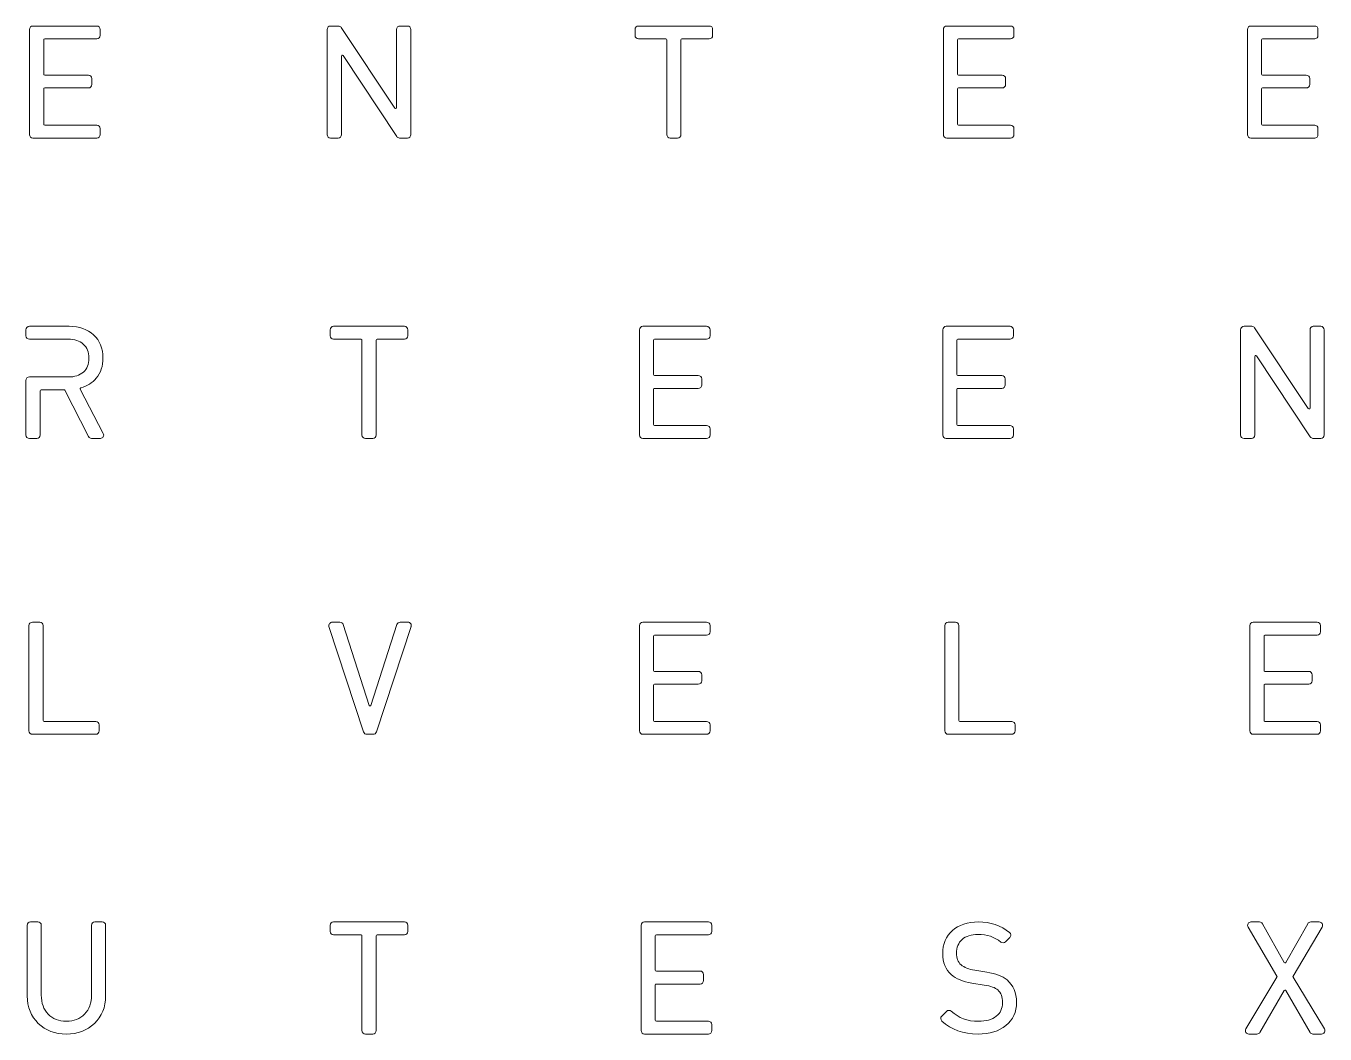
# Model space of a CAD drawing. Header units: millimetres. Extents: x -10 to 590, y -10 to 590.
# Drawn here: x 136.3 to 278.4, y 305.3 to 415.6 of the extents above; entities that cross this region are included whole.
import ezdxf

# ---------------------------------------------------------------- set-up
doc = ezdxf.new("R2010")
doc.units = ezdxf.units.MM
doc.header["$MEASUREMENT"] = 0
doc.layers.add('Layer 1', color=7, linetype='Continuous', lineweight=0)

msp = doc.modelspace()

# ---------------------------------------------------------------- linework, layer by layer
at = {"layer": 'Layer 1', "color": 250, "lineweight": 9, "true_color": 0x231f20}
for points, knots in [([(144.05, 403.36), (144.05, 403.36), (137.08, 403.36), (137.08, 403.36), (136.87, 403.36), (136.71, 403.53), (136.71, 403.73), (136.71, 403.73), (136.71, 415.25), (136.71, 415.25), (136.71, 415.46), (136.87, 415.62), (137.08, 415.62), (137.08, 415.62), (144.05, 415.62), (144.05, 415.62), (144.26, 415.62), (144.42, 415.46), (144.42, 415.25), (144.42, 415.25), (144.42, 414.58), (144.42, 414.58), (144.42, 414.38), (144.26, 414.21), (144.05, 414.21), (144.05, 414.21), (138.36, 414.21), (138.36, 414.21), (138.3, 414.21), (138.25, 414.17), (138.25, 414.11), (138.25, 414.11), (138.25, 410.35), (138.25, 410.35), (138.25, 410.29), (138.3, 410.25), (138.36, 410.25), (138.36, 410.25), (143.14, 410.25), (143.14, 410.25), (143.35, 410.25), (143.51, 410.08), (143.51, 409.88), (143.51, 409.88), (143.51, 409.21), (143.51, 409.21), (143.51, 409), (143.35, 408.84), (143.14, 408.84), (143.14, 408.84), (138.36, 408.84), (138.36, 408.84), (138.3, 408.84), (138.25, 408.79), (138.25, 408.73), (138.25, 408.73), (138.25, 404.87), (138.25, 404.87), (138.25, 404.82), (138.3, 404.77), (138.36, 404.77), (138.36, 404.77), (144.05, 404.77), (144.05, 404.77), (144.26, 404.77), (144.42, 404.6), (144.42, 404.4), (144.42, 404.4), (144.42, 403.73), (144.42, 403.73), (144.42, 403.53), (144.26, 403.36), (144.05, 403.36)], [0, 0, 0, 0, 1, 1, 1, 2, 2, 2, 3, 3, 3, 4, 4, 4, 5, 5, 5, 6, 6, 6, 7, 7, 7, 8, 8, 8, 9, 9, 9, 10, 10, 10, 11, 11, 11, 12, 12, 12, 13, 13, 13, 14, 14, 14, 15, 15, 15, 16, 16, 16, 17, 17, 17, 18, 18, 18, 19, 19, 19, 20, 20, 20, 21, 21, 21, 22, 22, 22, 23, 23, 23, 24, 24, 24, 24]), ([(178.02, 403.36), (178.02, 403.36), (177.17, 403.36), (177.17, 403.36), (177.05, 403.36), (176.93, 403.42), (176.86, 403.52), (176.86, 403.52), (171, 412.38), (171, 412.38), (170.96, 412.44), (170.9, 412.43), (170.88, 412.43), (170.86, 412.42), (170.81, 412.4), (170.81, 412.33), (170.81, 412.33), (170.81, 403.73), (170.81, 403.73), (170.81, 403.53), (170.64, 403.36), (170.44, 403.36), (170.44, 403.36), (169.63, 403.36), (169.63, 403.36), (169.43, 403.36), (169.26, 403.53), (169.26, 403.73), (169.26, 403.73), (169.26, 415.25), (169.26, 415.25), (169.26, 415.46), (169.43, 415.62), (169.63, 415.62), (169.63, 415.62), (170.48, 415.62), (170.48, 415.62), (170.6, 415.62), (170.72, 415.56), (170.79, 415.46), (170.79, 415.46), (176.65, 406.63), (176.65, 406.63), (176.69, 406.57), (176.75, 406.58), (176.77, 406.59), (176.79, 406.59), (176.85, 406.62), (176.85, 406.69), (176.85, 406.69), (176.85, 415.25), (176.85, 415.25), (176.85, 415.46), (177.01, 415.62), (177.22, 415.62), (177.22, 415.62), (178.02, 415.62), (178.02, 415.62), (178.23, 415.62), (178.39, 415.46), (178.39, 415.25), (178.39, 415.25), (178.39, 403.73), (178.39, 403.73), (178.39, 403.53), (178.23, 403.36), (178.02, 403.36)], [0, 0, 0, 0, 1, 1, 1, 2, 2, 2, 3, 3, 3, 4, 4, 4, 5, 5, 5, 6, 6, 6, 7, 7, 7, 8, 8, 8, 9, 9, 9, 10, 10, 10, 11, 11, 11, 12, 12, 12, 13, 13, 13, 14, 14, 14, 15, 15, 15, 16, 16, 16, 17, 17, 17, 18, 18, 18, 19, 19, 19, 20, 20, 20, 21, 21, 21, 22, 22, 22, 22]), ([(207.57, 403.36), (207.57, 403.36), (206.77, 403.36), (206.77, 403.36), (206.56, 403.36), (206.4, 403.53), (206.4, 403.73), (206.4, 403.73), (206.4, 414.11), (206.4, 414.11), (206.4, 414.17), (206.35, 414.21), (206.29, 414.21), (206.29, 414.21), (203.29, 414.21), (203.29, 414.21), (203.09, 414.21), (202.92, 414.38), (202.92, 414.58), (202.92, 414.58), (202.92, 415.25), (202.92, 415.25), (202.92, 415.46), (203.09, 415.62), (203.29, 415.62), (203.29, 415.62), (211.04, 415.62), (211.04, 415.62), (211.25, 415.62), (211.41, 415.46), (211.41, 415.25), (211.41, 415.25), (211.41, 414.58), (211.41, 414.58), (211.41, 414.38), (211.25, 414.21), (211.04, 414.21), (211.04, 414.21), (208.05, 414.21), (208.05, 414.21), (207.99, 414.21), (207.94, 414.17), (207.94, 414.11), (207.94, 414.11), (207.94, 403.73), (207.94, 403.73), (207.94, 403.53), (207.78, 403.36), (207.57, 403.36)], [0, 0, 0, 0, 1, 1, 1, 2, 2, 2, 3, 3, 3, 4, 4, 4, 5, 5, 5, 6, 6, 6, 7, 7, 7, 8, 8, 8, 9, 9, 9, 10, 10, 10, 11, 11, 11, 12, 12, 12, 13, 13, 13, 14, 14, 14, 15, 15, 15, 16, 16, 16, 16]), ([(243.99, 403.36), (243.99, 403.36), (237.01, 403.36), (237.01, 403.36), (236.81, 403.36), (236.64, 403.53), (236.64, 403.73), (236.64, 403.73), (236.64, 415.25), (236.64, 415.25), (236.64, 415.46), (236.81, 415.62), (237.01, 415.62), (237.01, 415.62), (243.99, 415.62), (243.99, 415.62), (244.19, 415.62), (244.36, 415.46), (244.36, 415.25), (244.36, 415.25), (244.36, 414.58), (244.36, 414.58), (244.36, 414.38), (244.19, 414.21), (243.99, 414.21), (243.99, 414.21), (238.29, 414.21), (238.29, 414.21), (238.24, 414.21), (238.19, 414.17), (238.19, 414.11), (238.19, 414.11), (238.19, 410.35), (238.19, 410.35), (238.19, 410.29), (238.24, 410.25), (238.29, 410.25), (238.29, 410.25), (243.08, 410.25), (243.08, 410.25), (243.28, 410.25), (243.45, 410.08), (243.45, 409.88), (243.45, 409.88), (243.45, 409.21), (243.45, 409.21), (243.45, 409), (243.28, 408.84), (243.08, 408.84), (243.08, 408.84), (238.29, 408.84), (238.29, 408.84), (238.24, 408.84), (238.19, 408.79), (238.19, 408.73), (238.19, 408.73), (238.19, 404.87), (238.19, 404.87), (238.19, 404.82), (238.24, 404.77), (238.29, 404.77), (238.29, 404.77), (243.99, 404.77), (243.99, 404.77), (244.19, 404.77), (244.36, 404.6), (244.36, 404.4), (244.36, 404.4), (244.36, 403.73), (244.36, 403.73), (244.36, 403.53), (244.19, 403.36), (243.99, 403.36)], [0, 0, 0, 0, 1, 1, 1, 2, 2, 2, 3, 3, 3, 4, 4, 4, 5, 5, 5, 6, 6, 6, 7, 7, 7, 8, 8, 8, 9, 9, 9, 10, 10, 10, 11, 11, 11, 12, 12, 12, 13, 13, 13, 14, 14, 14, 15, 15, 15, 16, 16, 16, 17, 17, 17, 18, 18, 18, 19, 19, 19, 20, 20, 20, 21, 21, 21, 22, 22, 22, 23, 23, 23, 24, 24, 24, 24]), ([(277.25, 403.36), (277.25, 403.36), (270.27, 403.36), (270.27, 403.36), (270.07, 403.36), (269.9, 403.53), (269.9, 403.73), (269.9, 403.73), (269.9, 415.25), (269.9, 415.25), (269.9, 415.46), (270.07, 415.62), (270.27, 415.62), (270.27, 415.62), (277.25, 415.62), (277.25, 415.62), (277.45, 415.62), (277.61, 415.46), (277.61, 415.25), (277.61, 415.25), (277.61, 414.58), (277.61, 414.58), (277.61, 414.38), (277.45, 414.21), (277.25, 414.21), (277.25, 414.21), (271.55, 414.21), (271.55, 414.21), (271.49, 414.21), (271.45, 414.17), (271.45, 414.11), (271.45, 414.11), (271.45, 410.35), (271.45, 410.35), (271.45, 410.29), (271.49, 410.25), (271.55, 410.25), (271.55, 410.25), (276.33, 410.25), (276.33, 410.25), (276.54, 410.25), (276.7, 410.08), (276.7, 409.88), (276.7, 409.88), (276.7, 409.21), (276.7, 409.21), (276.7, 409), (276.54, 408.84), (276.33, 408.84), (276.33, 408.84), (271.55, 408.84), (271.55, 408.84), (271.49, 408.84), (271.45, 408.79), (271.45, 408.73), (271.45, 408.73), (271.45, 404.87), (271.45, 404.87), (271.45, 404.82), (271.49, 404.77), (271.55, 404.77), (271.55, 404.77), (277.25, 404.77), (277.25, 404.77), (277.45, 404.77), (277.61, 404.6), (277.61, 404.4), (277.61, 404.4), (277.61, 403.73), (277.61, 403.73), (277.61, 403.53), (277.45, 403.36), (277.25, 403.36)], [0, 0, 0, 0, 1, 1, 1, 2, 2, 2, 3, 3, 3, 4, 4, 4, 5, 5, 5, 6, 6, 6, 7, 7, 7, 8, 8, 8, 9, 9, 9, 10, 10, 10, 11, 11, 11, 12, 12, 12, 13, 13, 13, 14, 14, 14, 15, 15, 15, 16, 16, 16, 17, 17, 17, 18, 18, 18, 19, 19, 19, 20, 20, 20, 21, 21, 21, 22, 22, 22, 23, 23, 23, 24, 24, 24, 24]), ([(144.45, 370.5), (144.45, 370.5), (143.48, 370.5), (143.48, 370.5), (143.34, 370.5), (143.22, 370.57), (143.15, 370.7), (143.15, 370.7), (140.56, 375.77), (140.56, 375.77), (140.54, 375.8), (140.5, 375.82), (140.46, 375.82), (140.46, 375.82), (137.96, 375.82), (137.96, 375.82), (137.91, 375.82), (137.86, 375.77), (137.86, 375.72), (137.86, 375.72), (137.86, 370.87), (137.86, 370.87), (137.86, 370.66), (137.69, 370.5), (137.49, 370.5), (137.49, 370.5), (136.68, 370.5), (136.68, 370.5), (136.48, 370.5), (136.31, 370.66), (136.31, 370.87), (136.31, 370.87), (136.31, 376.85), (136.31, 376.85), (136.31, 377.05), (136.48, 377.22), (136.68, 377.22), (136.68, 377.22), (140.93, 377.22), (140.93, 377.22), (141.62, 377.22), (142.18, 377.39), (142.59, 377.75), (142.99, 378.1), (143.19, 378.61), (143.19, 379.27), (143.19, 379.95), (142.99, 380.45), (142.58, 380.81), (142.17, 381.17), (141.61, 381.35), (140.93, 381.35), (140.93, 381.35), (136.68, 381.35), (136.68, 381.35), (136.48, 381.35), (136.31, 381.52), (136.31, 381.72), (136.31, 381.72), (136.31, 382.39), (136.31, 382.39), (136.31, 382.59), (136.48, 382.76), (136.68, 382.76), (136.68, 382.76), (141.05, 382.76), (141.05, 382.76), (142.13, 382.76), (143.03, 382.45), (143.71, 381.82), (144.39, 381.2), (144.73, 380.35), (144.73, 379.29), (144.73, 378.41), (144.49, 377.67), (144, 377.08), (143.57, 376.57), (143, 376.22), (142.32, 376.02), (142.28, 376.01), (142.26, 375.98), (142.24, 375.95), (142.23, 375.93), (142.23, 375.9), (142.25, 375.87), (142.25, 375.87), (142.25, 375.87), (142.25, 375.87), (142.25, 375.87), (144.77, 371.04), (144.77, 371.04), (144.83, 370.92), (144.83, 370.79), (144.76, 370.67), (144.69, 370.56), (144.58, 370.5), (144.45, 370.5)], [0, 0, 0, 0, 1, 1, 1, 2, 2, 2, 3, 3, 3, 4, 4, 4, 5, 5, 5, 6, 6, 6, 7, 7, 7, 8, 8, 8, 9, 9, 9, 10, 10, 10, 11, 11, 11, 12, 12, 12, 13, 13, 13, 14, 14, 14, 15, 15, 15, 16, 16, 16, 17, 17, 17, 18, 18, 18, 19, 19, 19, 20, 20, 20, 21, 21, 21, 22, 22, 22, 23, 23, 23, 24, 24, 24, 25, 25, 25, 26, 26, 26, 27, 27, 27, 28, 28, 28, 29, 29, 29, 30, 30, 30, 31, 31, 31, 32, 32, 32, 32]), ([(174.24, 370.5), (174.24, 370.5), (173.43, 370.5), (173.43, 370.5), (173.23, 370.5), (173.06, 370.66), (173.06, 370.87), (173.06, 370.87), (173.06, 381.25), (173.06, 381.25), (173.06, 381.3), (173.01, 381.35), (172.96, 381.35), (172.96, 381.35), (169.96, 381.35), (169.96, 381.35), (169.75, 381.35), (169.59, 381.52), (169.59, 381.72), (169.59, 381.72), (169.59, 382.39), (169.59, 382.39), (169.59, 382.59), (169.75, 382.76), (169.96, 382.76), (169.96, 382.76), (177.71, 382.76), (177.71, 382.76), (177.91, 382.76), (178.08, 382.59), (178.08, 382.39), (178.08, 382.39), (178.08, 381.72), (178.08, 381.72), (178.08, 381.52), (177.91, 381.35), (177.71, 381.35), (177.71, 381.35), (174.71, 381.35), (174.71, 381.35), (174.65, 381.35), (174.61, 381.3), (174.61, 381.25), (174.61, 381.25), (174.61, 370.87), (174.61, 370.87), (174.61, 370.66), (174.44, 370.5), (174.24, 370.5)], [0, 0, 0, 0, 1, 1, 1, 2, 2, 2, 3, 3, 3, 4, 4, 4, 5, 5, 5, 6, 6, 6, 7, 7, 7, 8, 8, 8, 9, 9, 9, 10, 10, 10, 11, 11, 11, 12, 12, 12, 13, 13, 13, 14, 14, 14, 15, 15, 15, 16, 16, 16, 16]), ([(210.75, 370.5), (210.75, 370.5), (203.77, 370.5), (203.77, 370.5), (203.57, 370.5), (203.4, 370.66), (203.4, 370.87), (203.4, 370.87), (203.4, 382.39), (203.4, 382.39), (203.4, 382.59), (203.57, 382.76), (203.77, 382.76), (203.77, 382.76), (210.75, 382.76), (210.75, 382.76), (210.95, 382.76), (211.12, 382.59), (211.12, 382.39), (211.12, 382.39), (211.12, 381.72), (211.12, 381.72), (211.12, 381.52), (210.95, 381.35), (210.75, 381.35), (210.75, 381.35), (205.05, 381.35), (205.05, 381.35), (204.99, 381.35), (204.95, 381.3), (204.95, 381.25), (204.95, 381.25), (204.95, 377.49), (204.95, 377.49), (204.95, 377.43), (204.99, 377.38), (205.05, 377.38), (205.05, 377.38), (209.84, 377.38), (209.84, 377.38), (210.04, 377.38), (210.21, 377.22), (210.21, 377.01), (210.21, 377.01), (210.21, 376.34), (210.21, 376.34), (210.21, 376.14), (210.04, 375.97), (209.84, 375.97), (209.84, 375.97), (205.05, 375.97), (205.05, 375.97), (204.99, 375.97), (204.95, 375.93), (204.95, 375.87), (204.95, 375.87), (204.95, 372.01), (204.95, 372.01), (204.95, 371.95), (204.99, 371.91), (205.05, 371.91), (205.05, 371.91), (210.75, 371.91), (210.75, 371.91), (210.95, 371.91), (211.12, 371.74), (211.12, 371.54), (211.12, 371.54), (211.12, 370.87), (211.12, 370.87), (211.12, 370.66), (210.95, 370.5), (210.75, 370.5)], [0, 0, 0, 0, 1, 1, 1, 2, 2, 2, 3, 3, 3, 4, 4, 4, 5, 5, 5, 6, 6, 6, 7, 7, 7, 8, 8, 8, 9, 9, 9, 10, 10, 10, 11, 11, 11, 12, 12, 12, 13, 13, 13, 14, 14, 14, 15, 15, 15, 16, 16, 16, 17, 17, 17, 18, 18, 18, 19, 19, 19, 20, 20, 20, 21, 21, 21, 22, 22, 22, 23, 23, 23, 24, 24, 24, 24]), ([(243.93, 370.5), (243.93, 370.5), (236.95, 370.5), (236.95, 370.5), (236.75, 370.5), (236.58, 370.66), (236.58, 370.87), (236.58, 370.87), (236.58, 382.39), (236.58, 382.39), (236.58, 382.59), (236.75, 382.76), (236.95, 382.76), (236.95, 382.76), (243.93, 382.76), (243.93, 382.76), (244.13, 382.76), (244.3, 382.59), (244.3, 382.39), (244.3, 382.39), (244.3, 381.72), (244.3, 381.72), (244.3, 381.52), (244.13, 381.35), (243.93, 381.35), (243.93, 381.35), (238.23, 381.35), (238.23, 381.35), (238.18, 381.35), (238.13, 381.3), (238.13, 381.25), (238.13, 381.25), (238.13, 377.49), (238.13, 377.49), (238.13, 377.43), (238.18, 377.38), (238.23, 377.38), (238.23, 377.38), (243.02, 377.38), (243.02, 377.38), (243.22, 377.38), (243.39, 377.22), (243.39, 377.01), (243.39, 377.01), (243.39, 376.34), (243.39, 376.34), (243.39, 376.14), (243.22, 375.97), (243.02, 375.97), (243.02, 375.97), (238.23, 375.97), (238.23, 375.97), (238.18, 375.97), (238.13, 375.93), (238.13, 375.87), (238.13, 375.87), (238.13, 372.01), (238.13, 372.01), (238.13, 371.95), (238.18, 371.91), (238.23, 371.91), (238.23, 371.91), (243.93, 371.91), (243.93, 371.91), (244.13, 371.91), (244.3, 371.74), (244.3, 371.54), (244.3, 371.54), (244.3, 370.87), (244.3, 370.87), (244.3, 370.66), (244.13, 370.5), (243.93, 370.5)], [0, 0, 0, 0, 1, 1, 1, 2, 2, 2, 3, 3, 3, 4, 4, 4, 5, 5, 5, 6, 6, 6, 7, 7, 7, 8, 8, 8, 9, 9, 9, 10, 10, 10, 11, 11, 11, 12, 12, 12, 13, 13, 13, 14, 14, 14, 15, 15, 15, 16, 16, 16, 17, 17, 17, 18, 18, 18, 19, 19, 19, 20, 20, 20, 21, 21, 21, 22, 22, 22, 23, 23, 23, 24, 24, 24, 24]), ([(277.91, 370.5), (277.91, 370.5), (277.06, 370.5), (277.06, 370.5), (276.94, 370.5), (276.82, 370.56), (276.75, 370.66), (276.75, 370.66), (270.89, 379.52), (270.89, 379.52), (270.85, 379.58), (270.79, 379.57), (270.77, 379.56), (270.75, 379.56), (270.7, 379.54), (270.7, 379.46), (270.7, 379.46), (270.7, 370.87), (270.7, 370.87), (270.7, 370.66), (270.53, 370.5), (270.33, 370.5), (270.33, 370.5), (269.52, 370.5), (269.52, 370.5), (269.32, 370.5), (269.15, 370.66), (269.15, 370.87), (269.15, 370.87), (269.15, 382.39), (269.15, 382.39), (269.15, 382.59), (269.32, 382.76), (269.52, 382.76), (269.52, 382.76), (270.37, 382.76), (270.37, 382.76), (270.49, 382.76), (270.61, 382.7), (270.68, 382.6), (270.68, 382.6), (276.54, 373.77), (276.54, 373.77), (276.58, 373.71), (276.64, 373.72), (276.66, 373.72), (276.68, 373.73), (276.74, 373.75), (276.74, 373.82), (276.74, 373.82), (276.74, 382.39), (276.74, 382.39), (276.74, 382.59), (276.9, 382.76), (277.1, 382.76), (277.1, 382.76), (277.91, 382.76), (277.91, 382.76), (278.11, 382.76), (278.28, 382.59), (278.28, 382.39), (278.28, 382.39), (278.28, 370.87), (278.28, 370.87), (278.28, 370.66), (278.11, 370.5), (277.91, 370.5)], [0, 0, 0, 0, 1, 1, 1, 2, 2, 2, 3, 3, 3, 4, 4, 4, 5, 5, 5, 6, 6, 6, 7, 7, 7, 8, 8, 8, 9, 9, 9, 10, 10, 10, 11, 11, 11, 12, 12, 12, 13, 13, 13, 14, 14, 14, 15, 15, 15, 16, 16, 16, 17, 17, 17, 18, 18, 18, 19, 19, 19, 20, 20, 20, 21, 21, 21, 22, 22, 22, 22]), ([(143.95, 338.12), (143.95, 338.12), (137.01, 338.12), (137.01, 338.12), (136.81, 338.12), (136.64, 338.29), (136.64, 338.49), (136.64, 338.49), (136.64, 350.02), (136.64, 350.02), (136.64, 350.22), (136.81, 350.39), (137.01, 350.39), (137.01, 350.39), (137.82, 350.39), (137.82, 350.39), (138.02, 350.39), (138.19, 350.22), (138.19, 350.02), (138.19, 350.02), (138.19, 339.64), (138.19, 339.64), (138.19, 339.58), (138.23, 339.53), (138.29, 339.53), (138.29, 339.53), (143.95, 339.53), (143.95, 339.53), (144.16, 339.53), (144.32, 339.37), (144.32, 339.16), (144.32, 339.16), (144.32, 338.49), (144.32, 338.49), (144.32, 338.29), (144.16, 338.12), (143.95, 338.12)], [0, 0, 0, 0, 1, 1, 1, 2, 2, 2, 3, 3, 3, 4, 4, 4, 5, 5, 5, 6, 6, 6, 7, 7, 7, 8, 8, 8, 9, 9, 9, 10, 10, 10, 11, 11, 11, 12, 12, 12, 12]), ([(174.29, 338.12), (174.29, 338.12), (173.59, 338.12), (173.59, 338.12), (173.43, 338.12), (173.29, 338.22), (173.24, 338.38), (173.24, 338.38), (169.45, 349.9), (169.45, 349.9), (169.42, 350.02), (169.43, 350.14), (169.5, 350.23), (169.58, 350.33), (169.68, 350.39), (169.8, 350.39), (169.8, 350.39), (170.65, 350.39), (170.65, 350.39), (170.81, 350.39), (170.95, 350.28), (171, 350.13), (171, 350.13), (173.84, 341.29), (173.84, 341.29), (173.86, 341.22), (173.92, 341.22), (173.94, 341.22), (173.96, 341.22), (174.02, 341.22), (174.04, 341.29), (174.04, 341.29), (176.88, 350.13), (176.88, 350.13), (176.93, 350.28), (177.07, 350.39), (177.23, 350.39), (177.23, 350.39), (178.08, 350.39), (178.08, 350.39), (178.2, 350.39), (178.31, 350.33), (178.38, 350.23), (178.45, 350.14), (178.47, 350.02), (178.43, 349.9), (178.43, 349.9), (178.43, 349.9), (178.43, 349.9), (178.43, 349.9), (174.64, 338.38), (174.64, 338.38), (174.59, 338.22), (174.45, 338.12), (174.29, 338.12)], [0, 0, 0, 0, 1, 1, 1, 2, 2, 2, 3, 3, 3, 4, 4, 4, 5, 5, 5, 6, 6, 6, 7, 7, 7, 8, 8, 8, 9, 9, 9, 10, 10, 10, 11, 11, 11, 12, 12, 12, 13, 13, 13, 14, 14, 14, 15, 15, 15, 16, 16, 16, 17, 17, 17, 18, 18, 18, 18]), ([(178.31, 349.94), (178.31, 349.94), (178.31, 349.94), (178.31, 349.94), (178.31, 349.94), (178.31, 349.94), (178.31, 349.94)], [0, 0, 0, 0, 1, 1, 1, 2, 2, 2, 2]), ([(210.75, 338.12), (210.75, 338.12), (203.77, 338.12), (203.77, 338.12), (203.57, 338.12), (203.4, 338.29), (203.4, 338.49), (203.4, 338.49), (203.4, 350.02), (203.4, 350.02), (203.4, 350.22), (203.57, 350.39), (203.77, 350.39), (203.77, 350.39), (210.75, 350.39), (210.75, 350.39), (210.95, 350.39), (211.12, 350.22), (211.12, 350.02), (211.12, 350.02), (211.12, 349.35), (211.12, 349.35), (211.12, 349.14), (210.95, 348.98), (210.75, 348.98), (210.75, 348.98), (205.05, 348.98), (205.05, 348.98), (204.99, 348.98), (204.95, 348.93), (204.95, 348.87), (204.95, 348.87), (204.95, 345.12), (204.95, 345.12), (204.95, 345.06), (204.99, 345.01), (205.05, 345.01), (205.05, 345.01), (209.84, 345.01), (209.84, 345.01), (210.04, 345.01), (210.21, 344.84), (210.21, 344.64), (210.21, 344.64), (210.21, 343.97), (210.21, 343.97), (210.21, 343.77), (210.04, 343.6), (209.84, 343.6), (209.84, 343.6), (205.05, 343.6), (205.05, 343.6), (204.99, 343.6), (204.95, 343.55), (204.95, 343.49), (204.95, 343.49), (204.95, 339.64), (204.95, 339.64), (204.95, 339.58), (204.99, 339.53), (205.05, 339.53), (205.05, 339.53), (210.75, 339.53), (210.75, 339.53), (210.95, 339.53), (211.12, 339.37), (211.12, 339.16), (211.12, 339.16), (211.12, 338.49), (211.12, 338.49), (211.12, 338.29), (210.95, 338.12), (210.75, 338.12)], [0, 0, 0, 0, 1, 1, 1, 2, 2, 2, 3, 3, 3, 4, 4, 4, 5, 5, 5, 6, 6, 6, 7, 7, 7, 8, 8, 8, 9, 9, 9, 10, 10, 10, 11, 11, 11, 12, 12, 12, 13, 13, 13, 14, 14, 14, 15, 15, 15, 16, 16, 16, 17, 17, 17, 18, 18, 18, 19, 19, 19, 20, 20, 20, 21, 21, 21, 22, 22, 22, 23, 23, 23, 24, 24, 24, 24]), ([(244.11, 338.12), (244.11, 338.12), (237.16, 338.12), (237.16, 338.12), (236.96, 338.12), (236.8, 338.29), (236.8, 338.49), (236.8, 338.49), (236.8, 350.02), (236.8, 350.02), (236.8, 350.22), (236.96, 350.39), (237.16, 350.39), (237.16, 350.39), (237.97, 350.39), (237.97, 350.39), (238.17, 350.39), (238.34, 350.22), (238.34, 350.02), (238.34, 350.02), (238.34, 339.64), (238.34, 339.64), (238.34, 339.58), (238.39, 339.53), (238.45, 339.53), (238.45, 339.53), (244.11, 339.53), (244.11, 339.53), (244.31, 339.53), (244.48, 339.37), (244.48, 339.16), (244.48, 339.16), (244.48, 338.49), (244.48, 338.49), (244.48, 338.29), (244.31, 338.12), (244.11, 338.12)], [0, 0, 0, 0, 1, 1, 1, 2, 2, 2, 3, 3, 3, 4, 4, 4, 5, 5, 5, 6, 6, 6, 7, 7, 7, 8, 8, 8, 9, 9, 9, 10, 10, 10, 11, 11, 11, 12, 12, 12, 12]), ([(277.51, 338.12), (277.51, 338.12), (270.53, 338.12), (270.53, 338.12), (270.33, 338.12), (270.16, 338.29), (270.16, 338.49), (270.16, 338.49), (270.16, 350.02), (270.16, 350.02), (270.16, 350.22), (270.33, 350.39), (270.53, 350.39), (270.53, 350.39), (277.51, 350.39), (277.51, 350.39), (277.71, 350.39), (277.88, 350.22), (277.88, 350.02), (277.88, 350.02), (277.88, 349.35), (277.88, 349.35), (277.88, 349.14), (277.71, 348.98), (277.51, 348.98), (277.51, 348.98), (271.81, 348.98), (271.81, 348.98), (271.76, 348.98), (271.71, 348.93), (271.71, 348.87), (271.71, 348.87), (271.71, 345.12), (271.71, 345.12), (271.71, 345.06), (271.76, 345.01), (271.81, 345.01), (271.81, 345.01), (276.6, 345.01), (276.6, 345.01), (276.8, 345.01), (276.97, 344.84), (276.97, 344.64), (276.97, 344.64), (276.97, 343.97), (276.97, 343.97), (276.97, 343.77), (276.8, 343.6), (276.6, 343.6), (276.6, 343.6), (271.81, 343.6), (271.81, 343.6), (271.76, 343.6), (271.71, 343.55), (271.71, 343.49), (271.71, 343.49), (271.71, 339.64), (271.71, 339.64), (271.71, 339.58), (271.76, 339.53), (271.81, 339.53), (271.81, 339.53), (277.51, 339.53), (277.51, 339.53), (277.71, 339.53), (277.88, 339.37), (277.88, 339.16), (277.88, 339.16), (277.88, 338.49), (277.88, 338.49), (277.88, 338.29), (277.71, 338.12), (277.51, 338.12)], [0, 0, 0, 0, 1, 1, 1, 2, 2, 2, 3, 3, 3, 4, 4, 4, 5, 5, 5, 6, 6, 6, 7, 7, 7, 8, 8, 8, 9, 9, 9, 10, 10, 10, 11, 11, 11, 12, 12, 12, 13, 13, 13, 14, 14, 14, 15, 15, 15, 16, 16, 16, 17, 17, 17, 18, 18, 18, 19, 19, 19, 20, 20, 20, 21, 21, 21, 22, 22, 22, 23, 23, 23, 24, 24, 24, 24]), ([(140.73, 305.33), (139.5, 305.33), (138.46, 305.72), (137.66, 306.49), (136.86, 307.27), (136.45, 308.27), (136.45, 309.49), (136.45, 309.49), (136.45, 317.22), (136.45, 317.22), (136.45, 317.43), (136.62, 317.59), (136.82, 317.59), (136.82, 317.59), (137.62, 317.59), (137.62, 317.59), (137.82, 317.59), (137.99, 317.43), (137.99, 317.22), (137.99, 317.22), (137.99, 309.59), (137.99, 309.59), (137.99, 308.72), (138.24, 308.02), (138.74, 307.51), (139.23, 306.99), (139.9, 306.73), (140.73, 306.73), (141.56, 306.73), (142.23, 306.99), (142.73, 307.51), (143.23, 308.03), (143.49, 308.72), (143.49, 309.59), (143.49, 309.59), (143.49, 317.22), (143.49, 317.22), (143.49, 317.43), (143.65, 317.59), (143.86, 317.59), (143.86, 317.59), (144.66, 317.59), (144.66, 317.59), (144.86, 317.59), (145.02, 317.43), (145.02, 317.22), (145.02, 317.22), (145.02, 309.49), (145.02, 309.49), (145.02, 308.27), (144.61, 307.27), (143.8, 306.49), (143, 305.72), (141.96, 305.33), (140.73, 305.33)], [0, 0, 0, 0, 1, 1, 1, 2, 2, 2, 3, 3, 3, 4, 4, 4, 5, 5, 5, 6, 6, 6, 7, 7, 7, 8, 8, 8, 9, 9, 9, 10, 10, 10, 11, 11, 11, 12, 12, 12, 13, 13, 13, 14, 14, 14, 15, 15, 15, 16, 16, 16, 17, 17, 17, 18, 18, 18, 18]), ([(174.24, 305.33), (174.24, 305.33), (173.43, 305.33), (173.43, 305.33), (173.23, 305.33), (173.06, 305.49), (173.06, 305.7), (173.06, 305.7), (173.06, 316.08), (173.06, 316.08), (173.06, 316.13), (173.01, 316.18), (172.96, 316.18), (172.96, 316.18), (169.96, 316.18), (169.96, 316.18), (169.75, 316.18), (169.59, 316.35), (169.59, 316.55), (169.59, 316.55), (169.59, 317.22), (169.59, 317.22), (169.59, 317.43), (169.75, 317.59), (169.96, 317.59), (169.96, 317.59), (177.71, 317.59), (177.71, 317.59), (177.91, 317.59), (178.08, 317.43), (178.08, 317.22), (178.08, 317.22), (178.08, 316.55), (178.08, 316.55), (178.08, 316.35), (177.91, 316.18), (177.71, 316.18), (177.71, 316.18), (174.71, 316.18), (174.71, 316.18), (174.65, 316.18), (174.61, 316.13), (174.61, 316.08), (174.61, 316.08), (174.61, 305.7), (174.61, 305.7), (174.61, 305.49), (174.44, 305.33), (174.24, 305.33)], [0, 0, 0, 0, 1, 1, 1, 2, 2, 2, 3, 3, 3, 4, 4, 4, 5, 5, 5, 6, 6, 6, 7, 7, 7, 8, 8, 8, 9, 9, 9, 10, 10, 10, 11, 11, 11, 12, 12, 12, 13, 13, 13, 14, 14, 14, 15, 15, 15, 16, 16, 16, 16]), ([(210.94, 305.33), (210.94, 305.33), (203.96, 305.33), (203.96, 305.33), (203.76, 305.33), (203.6, 305.49), (203.6, 305.7), (203.6, 305.7), (203.6, 317.22), (203.6, 317.22), (203.6, 317.43), (203.76, 317.59), (203.96, 317.59), (203.96, 317.59), (210.94, 317.59), (210.94, 317.59), (211.14, 317.59), (211.31, 317.43), (211.31, 317.22), (211.31, 317.22), (211.31, 316.55), (211.31, 316.55), (211.31, 316.35), (211.14, 316.18), (210.94, 316.18), (210.94, 316.18), (205.25, 316.18), (205.25, 316.18), (205.19, 316.18), (205.14, 316.13), (205.14, 316.08), (205.14, 316.08), (205.14, 312.32), (205.14, 312.32), (205.14, 312.26), (205.19, 312.22), (205.25, 312.22), (205.25, 312.22), (210.03, 312.22), (210.03, 312.22), (210.23, 312.22), (210.4, 312.05), (210.4, 311.85), (210.4, 311.85), (210.4, 311.17), (210.4, 311.17), (210.4, 310.97), (210.23, 310.8), (210.03, 310.8), (210.03, 310.8), (205.25, 310.8), (205.25, 310.8), (205.19, 310.8), (205.14, 310.76), (205.14, 310.7), (205.14, 310.7), (205.14, 306.84), (205.14, 306.84), (205.14, 306.79), (205.19, 306.74), (205.25, 306.74), (205.25, 306.74), (210.94, 306.74), (210.94, 306.74), (211.14, 306.74), (211.31, 306.57), (211.31, 306.37), (211.31, 306.37), (211.31, 305.7), (211.31, 305.7), (211.31, 305.49), (211.14, 305.33), (210.94, 305.33)], [0, 0, 0, 0, 1, 1, 1, 2, 2, 2, 3, 3, 3, 4, 4, 4, 5, 5, 5, 6, 6, 6, 7, 7, 7, 8, 8, 8, 9, 9, 9, 10, 10, 10, 11, 11, 11, 12, 12, 12, 13, 13, 13, 14, 14, 14, 15, 15, 15, 16, 16, 16, 17, 17, 17, 18, 18, 18, 19, 19, 19, 20, 20, 20, 21, 21, 21, 22, 22, 22, 23, 23, 23, 24, 24, 24, 24]), ([(240.43, 305.33), (238.83, 305.33), (237.5, 305.81), (236.47, 306.75), (236.4, 306.82), (236.35, 306.91), (236.35, 307.01), (236.35, 307.11), (236.39, 307.21), (236.46, 307.28), (236.46, 307.28), (236.99, 307.81), (236.99, 307.81), (237.13, 307.95), (237.35, 307.95), (237.5, 307.82), (238.3, 307.09), (239.3, 306.72), (240.46, 306.72), (241.29, 306.72), (241.95, 306.9), (242.42, 307.27), (242.89, 307.63), (243.11, 308.13), (243.11, 308.77), (243.11, 309.38), (242.94, 309.85), (242.59, 310.15), (242.32, 310.4), (241.82, 310.58), (241.12, 310.68), (241.12, 310.68), (239.74, 310.9), (239.74, 310.9), (238.78, 311.04), (238.03, 311.36), (237.51, 311.83), (236.88, 312.38), (236.57, 313.15), (236.57, 314.13), (236.57, 315.17), (236.92, 316.02), (237.63, 316.65), (238.33, 317.27), (239.29, 317.59), (240.48, 317.59), (241.79, 317.59), (242.94, 317.2), (243.88, 316.44), (243.96, 316.37), (244.01, 316.28), (244.01, 316.17), (244.02, 316.07), (243.98, 315.97), (243.9, 315.89), (243.9, 315.89), (243.42, 315.41), (243.42, 315.41), (243.29, 315.28), (243.08, 315.27), (242.93, 315.39), (242.25, 315.95), (241.41, 316.23), (240.43, 316.23), (239.69, 316.23), (239.11, 316.04), (238.69, 315.67), (238.28, 315.3), (238.07, 314.81), (238.07, 314.18), (238.07, 313.62), (238.24, 313.2), (238.57, 312.91), (238.92, 312.61), (239.43, 312.41), (240.08, 312.3), (240.08, 312.3), (241.38, 312.1), (241.38, 312.1), (242.36, 311.96), (243.1, 311.67), (243.6, 311.24), (244.29, 310.66), (244.64, 309.84), (244.64, 308.81), (244.64, 307.74), (244.25, 306.89), (243.48, 306.26), (242.72, 305.64), (241.69, 305.33), (240.43, 305.33)], [0, 0, 0, 0, 1, 1, 1, 2, 2, 2, 3, 3, 3, 4, 4, 4, 5, 5, 5, 6, 6, 6, 7, 7, 7, 8, 8, 8, 9, 9, 9, 10, 10, 10, 11, 11, 11, 12, 12, 12, 13, 13, 13, 14, 14, 14, 15, 15, 15, 16, 16, 16, 17, 17, 17, 18, 18, 18, 19, 19, 19, 20, 20, 20, 21, 21, 21, 22, 22, 22, 23, 23, 23, 24, 24, 24, 25, 25, 25, 26, 26, 26, 27, 27, 27, 28, 28, 28, 29, 29, 29, 30, 30, 30, 30]), ([(277.99, 305.33), (277.99, 305.33), (277.06, 305.33), (277.06, 305.33), (276.93, 305.33), (276.81, 305.4), (276.74, 305.51), (276.74, 305.51), (274.1, 310.08), (274.1, 310.08), (274.07, 310.13), (274.03, 310.13), (274.01, 310.13), (274.01, 310.13), (274.01, 310.13), (274.01, 310.13), (273.99, 310.13), (273.95, 310.13), (273.92, 310.08), (273.92, 310.08), (271.26, 305.51), (271.26, 305.51), (271.2, 305.4), (271.07, 305.33), (270.94, 305.33), (270.94, 305.33), (270.05, 305.33), (270.05, 305.33), (269.91, 305.33), (269.79, 305.4), (269.73, 305.51), (269.66, 305.63), (269.66, 305.77), (269.73, 305.89), (269.73, 305.89), (273.12, 311.56), (273.12, 311.56), (273.14, 311.59), (273.14, 311.63), (273.12, 311.67), (273.12, 311.67), (269.96, 317.03), (269.96, 317.03), (269.89, 317.15), (269.89, 317.29), (269.96, 317.41), (270.03, 317.52), (270.15, 317.59), (270.28, 317.59), (270.28, 317.59), (271.21, 317.59), (271.21, 317.59), (271.34, 317.59), (271.47, 317.52), (271.53, 317.4), (271.53, 317.4), (273.92, 313.16), (273.92, 313.16), (273.95, 313.11), (273.99, 313.1), (274.01, 313.1), (274.03, 313.1), (274.08, 313.11), (274.1, 313.16), (274.1, 313.16), (276.49, 317.4), (276.49, 317.4), (276.56, 317.52), (276.68, 317.59), (276.81, 317.59), (276.81, 317.59), (277.74, 317.59), (277.74, 317.59), (277.88, 317.59), (278, 317.52), (278.06, 317.41), (278.13, 317.29), (278.13, 317.15), (278.06, 317.03), (278.06, 317.03), (274.89, 311.67), (274.89, 311.67), (274.87, 311.63), (274.87, 311.59), (274.89, 311.56), (274.89, 311.56), (278.31, 305.89), (278.31, 305.89), (278.38, 305.77), (278.38, 305.63), (278.31, 305.52), (278.25, 305.4), (278.13, 305.33), (277.99, 305.33)], [0, 0, 0, 0, 1, 1, 1, 2, 2, 2, 3, 3, 3, 4, 4, 4, 5, 5, 5, 6, 6, 6, 7, 7, 7, 8, 8, 8, 9, 9, 9, 10, 10, 10, 11, 11, 11, 12, 12, 12, 13, 13, 13, 14, 14, 14, 15, 15, 15, 16, 16, 16, 17, 17, 17, 18, 18, 18, 19, 19, 19, 20, 20, 20, 21, 21, 21, 22, 22, 22, 23, 23, 23, 24, 24, 24, 25, 25, 25, 26, 26, 26, 27, 27, 27, 28, 28, 28, 29, 29, 29, 30, 30, 30, 31, 31, 31, 31])]:
    msp.add_open_spline(points, degree=3, knots=knots, dxfattribs=at)

doc.saveas('drawing.dxf')
